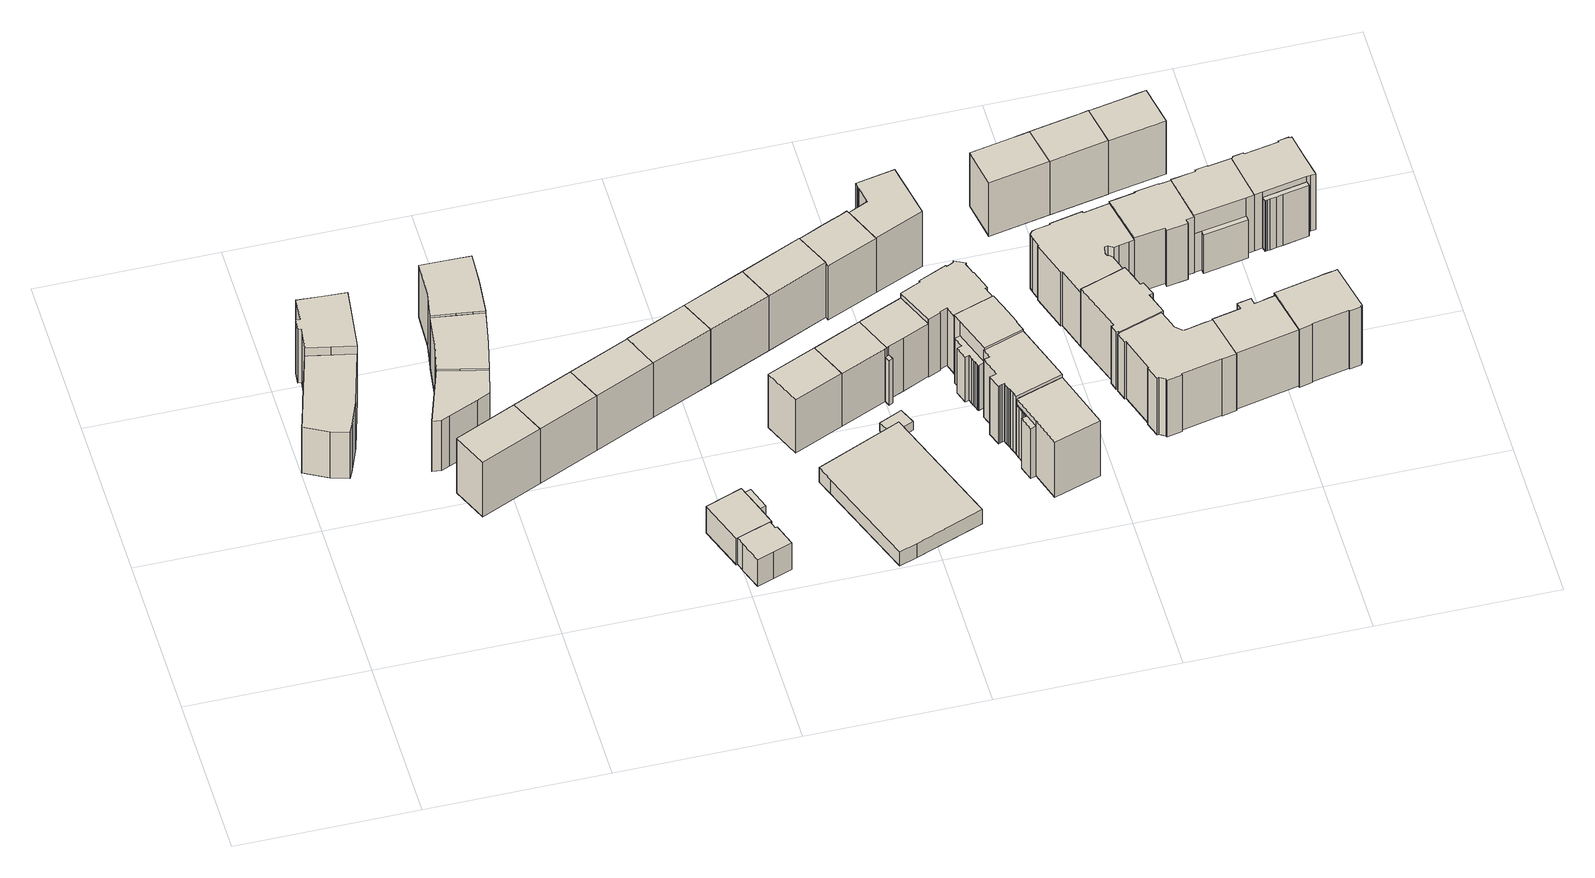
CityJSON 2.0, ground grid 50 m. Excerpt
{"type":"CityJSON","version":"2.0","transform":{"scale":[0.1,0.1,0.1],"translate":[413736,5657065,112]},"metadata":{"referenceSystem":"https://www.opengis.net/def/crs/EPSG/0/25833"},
"CityObjects":{
"building1":{"type":"Building","attributes":{"Dachtyp_tdc":"tdcFreeFormRoof","Gemeindeschluessel":14612000,"Dachneigung":0.183,"QualitaetDacherkennung":61,"Geometrietyp2DReferenz":"3000","measuredHeight":21.16,"function":"31001_9998","roofType":"5000"},"geometry":[{"type":"Solid","lod":"1","boundaries":[[[[0,1,2,3,4,5,6,7,8]],[[9,10,11,12,13,14,15,16,17]],[[8,10,9,0]],[[7,11,10,8]],[[6,12,11,7]],[[5,13,12,6]],[[4,14,13,5]],[[3,15,14,4]],[[2,16,15,3]],[[1,17,16,2]],[[0,9,17,1]]]]}]},
"building2":{"type":"Building","attributes":{"Dachtyp_tdc":"tdcGableRoof","Gemeindeschluessel":14612000,"Dachneigung":38.35,"QualitaetDacherkennung":63,"Geometrietyp2DReferenz":"3000","measuredHeight":23,"function":"31001_9998","roofType":"3100"},"geometry":[{"type":"Solid","lod":"1","boundaries":[[[[18,19,20,21,22,23,24,25,26,27]],[[28,29,30,31,32,33,34,35,36,37]],[[27,29,28,18]],[[26,30,29,27]],[[25,31,30,26]],[[24,32,31,25]],[[23,33,32,24]],[[22,34,33,23]],[[21,35,34,22]],[[20,36,35,21]],[[19,37,36,20]],[[18,28,37,19]]]]}]},
"building3":{"type":"Building","attributes":{"Dachtyp_tdc":"tdcHipAndGableRoof","Gemeindeschluessel":14612000,"Dachneigung":36.38,"QualitaetDacherkennung":68,"Geometrietyp2DReferenz":"3000","measuredHeight":22.51,"function":"31001_9998","roofType":"5000"},"geometry":[{"type":"Solid","lod":"1","boundaries":[[[[38,39,40,41]],[[42,43,44,45]],[[41,43,42,38]],[[40,44,43,41]],[[39,45,44,40]],[[38,42,45,39]]]]}]},
"building4":{"type":"Building","attributes":{"Dachtyp_tdc":"tdcFreeFormRoof","Gemeindeschluessel":14612000,"Dachneigung":60.46,"QualitaetDacherkennung":36,"Geometrietyp2DReferenz":"3000","measuredHeight":22.85,"function":"31001_9998","roofType":"5000"},"geometry":[{"type":"Solid","lod":"1","boundaries":[[[[46,47,48,49,50,51,52]],[[53,54,55,56,57,58,59]],[[52,54,53,46]],[[51,55,54,52]],[[50,56,55,51]],[[49,57,56,50]],[[48,58,57,49]],[[47,59,58,48]],[[46,53,59,47]]]]}]},
"building5":{"type":"Building","attributes":{"Dachtyp_tdc":"tdcGableRoof","Gemeindeschluessel":14612000,"Dachneigung":51.24,"QualitaetDacherkennung":22,"Geometrietyp2DReferenz":"3000","measuredHeight":22.9,"function":"31001_9998","roofType":"3100"},"geometry":[{"type":"Solid","lod":"1","boundaries":[[[[60,61,62,63,64,65,66,67]],[[68,69,70,71,72,73,74,75]],[[67,69,68,60]],[[66,70,69,67]],[[65,71,70,66]],[[64,72,71,65]],[[63,73,72,64]],[[62,74,73,63]],[[61,75,74,62]],[[60,68,75,61]]]]}]},
"building6":{"type":"Building","attributes":{"Dachtyp_tdc":"tdcCutGableRoof","Gemeindeschluessel":14612000,"Dachneigung":39.98,"QualitaetDacherkennung":33,"Geometrietyp2DReferenz":"3000","measuredHeight":22.05,"function":"31001_9998","roofType":"9999"},"geometry":[{"type":"Solid","lod":"1","boundaries":[[[[76,77,78,79,80,81,82,83,84,85]],[[86,87,88,89,90,91,92,93,94,95]],[[85,87,86,76]],[[84,88,87,85]],[[83,89,88,84]],[[82,90,89,83]],[[81,91,90,82]],[[80,92,91,81]],[[79,93,92,80]],[[78,94,93,79]],[[77,95,94,78]],[[76,86,95,77]]]]}]},
"building7":{"type":"Building","attributes":{"Dachtyp_tdc":"tdcGableRoof","Gemeindeschluessel":14612000,"Dachneigung":36.65,"QualitaetDacherkennung":70,"Geometrietyp2DReferenz":"3000","measuredHeight":22.48,"function":"31001_9998","roofType":"3100"},"geometry":[{"type":"Solid","lod":"1","boundaries":[[[[96,97,39,38]],[[98,42,45,99]],[[38,42,98,96]],[[39,45,42,38]],[[97,99,45,39]],[[96,98,99,97]]]]}]},
"building8":{"type":"Building","attributes":{"Dachtyp_tdc":"tdcGableRoof","Gemeindeschluessel":14612000,"Dachneigung":36.61,"QualitaetDacherkennung":69,"Geometrietyp2DReferenz":"3000","measuredHeight":22.5,"function":"31001_9998","roofType":"3100"},"geometry":[{"type":"Solid","lod":"1","boundaries":[[[[97,96,100,101]],[[99,102,103,98]],[[101,102,99,97]],[[100,103,102,101]],[[96,98,103,100]],[[97,99,98,96]]]]}]},
"building9":{"type":"Building","attributes":{"Gemeindeschluessel":14612000,"Geometrietyp2DReferenz":"3000","function":"31001_9998","roofType":"9999"},"children":["building9-1","building9-2","building9-3"]},
"building9-1":{"type":"BuildingPart","attributes":{"Dachtyp_tdc":"tdcPolyFlatRoof","Dachneigung":9.93,"QualitaetDacherkennung":61,"Geometrietyp2DReferenz":"3000","measuredHeight":8.15,"roofType":"2100"},"parents":["building9"],"geometry":[{"type":"Solid","lod":"1","boundaries":[[[[104,105,106,107]],[[108,109,110,111]],[[107,109,108,104]],[[106,110,109,107]],[[105,111,110,106]],[[104,108,111,105]]]]}]},
"building9-2":{"type":"BuildingPart","attributes":{"Dachtyp_tdc":"tdcGableRoof","Dachneigung":29.14,"QualitaetDacherkennung":82,"Geometrietyp2DReferenz":"3000","measuredHeight":11.43,"roofType":"3100"},"parents":["building9"],"geometry":[{"type":"Solid","lod":"1","boundaries":[[[[112,113,114,115,116,117,118,119,120,121]],[[122,123,124,125,126,127,128,129,130,131]],[[121,123,122,112]],[[120,124,123,121]],[[119,125,124,120]],[[118,126,125,119]],[[117,127,126,118]],[[116,128,127,117]],[[115,129,128,116]],[[114,130,129,115]],[[113,131,130,114]],[[112,122,131,113]]]]}]},
"building9-3":{"type":"BuildingPart","attributes":{"Dachtyp_tdc":"tdcHipAndGableRoof","Dachneigung":29.11,"QualitaetDacherkennung":83,"Geometrietyp2DReferenz":"3000","measuredHeight":11.42,"roofType":"5000"},"parents":["building9"],"geometry":[{"type":"Solid","lod":"1","boundaries":[[[[132,133,121,119,134,135,136]],[[137,110,109,138,125,123,139]],[[136,110,137,132]],[[135,109,110,136]],[[134,138,109,135]],[[119,125,138,134]],[[121,123,125,119]],[[133,139,123,121]],[[132,137,139,133]]]]}]},
"building10":{"type":"Building","attributes":{"Dachtyp_tdc":"tdcGableRoof","Gemeindeschluessel":14612000,"Dachneigung":36.23,"QualitaetDacherkennung":69,"Geometrietyp2DReferenz":"3000","measuredHeight":22.49,"function":"31001_9998","roofType":"3100"},"geometry":[{"type":"Solid","lod":"1","boundaries":[[[[140,141,142,143]],[[102,144,145,103]],[[143,144,102,140]],[[142,145,144,143]],[[141,103,145,142]],[[140,102,103,141]]]]}]},
"building11":{"type":"Building","attributes":{"Dachtyp_tdc":"tdcGableRoof","Gemeindeschluessel":14612000,"Dachneigung":36.35,"QualitaetDacherkennung":70,"Geometrietyp2DReferenz":"3000","measuredHeight":22.48,"function":"31001_9998","roofType":"3100"},"geometry":[{"type":"Solid","lod":"1","boundaries":[[[[146,147,143,142]],[[148,145,144,149]],[[142,145,148,146]],[[143,144,145,142]],[[147,149,144,143]],[[146,148,149,147]]]]}]},
"building12":{"type":"Building","attributes":{"Dachtyp_tdc":"tdcGableRoof","Gemeindeschluessel":14612000,"Dachneigung":47.7,"QualitaetDacherkennung":71,"Geometrietyp2DReferenz":"3000","measuredHeight":22.95,"function":"31001_9998","roofType":"3100"},"geometry":[{"type":"Solid","lod":"1","boundaries":[[[[150,151,152,153]],[[154,155,156,157]],[[153,155,154,150]],[[152,156,155,153]],[[151,157,156,152]],[[150,154,157,151]]]]}]},
"building13":{"type":"Building","attributes":{"Dachtyp_tdc":"tdcPolyFlatRoof","Gemeindeschluessel":14612000,"Dachneigung":0,"QualitaetDacherkennung":32,"Geometrietyp2DReferenz":"3000","measuredHeight":5.33,"function":"31001_2000","roofType":"1000"},"geometry":[{"type":"Solid","lod":"1","boundaries":[[[[158,159,160,161,162,163,164,165]],[[166,167,168,169,170,171,172,173]],[[165,167,166,158]],[[164,168,167,165]],[[163,169,168,164]],[[162,170,169,163]],[[161,171,170,162]],[[160,172,171,161]],[[159,173,172,160]],[[158,166,173,159]]]]}]},
"building14":{"type":"Building","attributes":{"Dachtyp_tdc":"tdcGableRoof","Gemeindeschluessel":14612000,"Dachneigung":36.42,"QualitaetDacherkennung":70,"Geometrietyp2DReferenz":"3000","measuredHeight":22.48,"function":"31001_9998","roofType":"3100"},"geometry":[{"type":"Solid","lod":"1","boundaries":[[[[147,146,174,175]],[[149,176,177,148]],[[175,176,149,147]],[[174,177,176,175]],[[146,148,177,174]],[[147,149,148,146]]]]}]},
"building15":{"type":"Building","attributes":{"Dachtyp_tdc":"tdcGableRoof","Gemeindeschluessel":14612000,"Dachneigung":47.71,"QualitaetDacherkennung":71,"Geometrietyp2DReferenz":"3000","measuredHeight":22.95,"function":"31001_9998","roofType":"3100"},"geometry":[{"type":"Solid","lod":"1","boundaries":[[[[178,179,180,181,182]],[[183,184,185,156,155]],[[182,184,183,178]],[[181,185,184,182]],[[180,156,185,181]],[[179,155,156,180]],[[178,183,155,179]]]]}]},
"building16":{"type":"Building","attributes":{"Dachtyp_tdc":"tdcPolyFlatRoof","Gemeindeschluessel":14612000,"Dachneigung":0,"QualitaetDacherkennung":60,"Geometrietyp2DReferenz":"3000","measuredHeight":3.17,"function":"31001_9998","roofType":"1000"},"geometry":[{"type":"Solid","lod":"1","boundaries":[[[[186,187,188,189,190,191]],[[192,193,194,195,196,197]],[[191,193,192,186]],[[190,194,193,191]],[[189,195,194,190]],[[188,196,195,189]],[[187,197,196,188]],[[186,192,197,187]]]]}]},
"building17":{"type":"Building","attributes":{"Dachtyp_tdc":"tdcPolyFlatRoof","Gemeindeschluessel":14612000,"Dachneigung":26.58,"QualitaetDacherkennung":45,"Geometrietyp2DReferenz":"3000","measuredHeight":16.98,"function":"31001_9998","roofType":"2100"},"geometry":[{"type":"Solid","lod":"1","boundaries":[[[[198,199,200,201,202]],[[185,184,203,204,205]],[[202,184,185,198]],[[201,203,184,202]],[[200,204,203,201]],[[199,205,204,200]],[[198,185,205,199]]]]}]},
"building18":{"type":"Building","attributes":{"Dachtyp_tdc":"tdcGableRoof","Gemeindeschluessel":14612000,"Dachneigung":47.47,"QualitaetDacherkennung":70,"Geometrietyp2DReferenz":"3000","measuredHeight":22.99,"function":"31001_9998","roofType":"3100"},"geometry":[{"type":"Solid","lod":"1","boundaries":[[[[206,207,208,209,210,178,182,211]],[[212,203,184,183,213,214,215,216]],[[211,203,212,206]],[[182,184,203,211]],[[178,183,184,182]],[[210,213,183,178]],[[209,214,213,210]],[[208,215,214,209]],[[207,216,215,208]],[[206,212,216,207]]]]}]},
"building19":{"type":"Building","attributes":{"Dachtyp_tdc":"tdcGableRoof","Gemeindeschluessel":14612000,"Dachneigung":37.34,"QualitaetDacherkennung":60,"Geometrietyp2DReferenz":"3000","measuredHeight":22.45,"function":"31001_9998","roofType":"3100"},"geometry":[{"type":"Solid","lod":"1","boundaries":[[[[217,218,219,220,221,222,223,224,225,226,227]],[[228,229,230,231,232,233,234,235,236,237,238]],[[227,229,228,217]],[[226,230,229,227]],[[225,231,230,226]],[[224,232,231,225]],[[223,233,232,224]],[[222,234,233,223]],[[221,235,234,222]],[[220,236,235,221]],[[219,237,236,220]],[[218,238,237,219]],[[217,228,238,218]]]]}]},
"building20":{"type":"Building","attributes":{"Dachtyp_tdc":"tdcFreeFormRoof","Gemeindeschluessel":14612000,"Dachneigung":41.25,"QualitaetDacherkennung":38,"Geometrietyp2DReferenz":"3000","measuredHeight":24.06,"function":"31001_9998","roofType":"5000"},"geometry":[{"type":"Solid","lod":"1","boundaries":[[[[239,240,241,242,243,244,245,246,247,248,249,250,251,252,253,254,255,256,257,258]],[[215,259,260,261,262,263,264,265,266,267,268,269,270,271,272,273,274,275,276,216]],[[258,259,215,239]],[[257,260,259,258]],[[256,261,260,257]],[[255,262,261,256]],[[254,263,262,255]],[[253,264,263,254]],[[252,265,264,253]],[[251,266,265,252]],[[250,267,266,251]],[[249,268,267,250]],[[248,269,268,249]],[[247,270,269,248]],[[246,271,270,247]],[[245,272,271,246]],[[244,273,272,245]],[[243,274,273,244]],[[242,275,274,243]],[[241,276,275,242]],[[240,216,276,241]],[[239,215,216,240]]]]}]},
"building21":{"type":"Building","attributes":{"Dachtyp_tdc":"tdcFreeFormRoof","Gemeindeschluessel":14612000,"Dachneigung":33.72,"QualitaetDacherkennung":31,"Geometrietyp2DReferenz":"3000","measuredHeight":22.35,"function":"31001_9998","roofType":"5000"},"geometry":[{"type":"Solid","lod":"1","boundaries":[[[[277,278,279,280,281,282,283,284,285,286,287]],[[288,289,290,291,292,293,294,295,237,235,296]],[[287,289,288,277]],[[286,290,289,287]],[[285,291,290,286]],[[284,292,291,285]],[[283,293,292,284]],[[282,294,293,283]],[[281,295,294,282]],[[280,237,295,281]],[[279,235,237,280]],[[278,296,235,279]],[[277,288,296,278]]]]}]},
"building22":{"type":"Building","attributes":{"Gemeindeschluessel":14612000,"Geometrietyp2DReferenz":"3000","function":"31001_9998","roofType":"9999"},"children":["building22-1","building22-2"]},
"building22-1":{"type":"BuildingPart","attributes":{"Dachtyp_tdc":"tdcPolyFlatRoof","Dachneigung":0,"QualitaetDacherkennung":73,"Geometrietyp2DReferenz":"3000","measuredHeight":22.1,"roofType":"1000"},"parents":["building22"],"geometry":[{"type":"Solid","lod":"1","boundaries":[[[[297,298,299,300,301,302,303,304]],[[271,305,306,307,308,309,310,272]],[[304,305,271,297]],[[303,306,305,304]],[[302,307,306,303]],[[301,308,307,302]],[[300,309,308,301]],[[299,310,309,300]],[[298,272,310,299]],[[297,271,272,298]]]]}]},
"building22-2":{"type":"BuildingPart","attributes":{"Dachtyp_tdc":"tdcFreeFormRoof","Dachneigung":74.53,"QualitaetDacherkennung":28,"Geometrietyp2DReferenz":"3000","measuredHeight":20.91,"roofType":"5000"},"parents":["building22"],"geometry":[{"type":"Solid","lod":"1","boundaries":[[[[311,312,313,314,315,316,317,318,319,320,321,322,323,324,325]],[[326,327,328,329,330,331,332,333,334,310,309,335,336,337,338]],[[325,327,326,311]],[[324,328,327,325]],[[323,329,328,324]],[[322,330,329,323]],[[321,331,330,322]],[[320,332,331,321]],[[319,333,332,320]],[[318,334,333,319]],[[317,310,334,318]],[[316,309,310,317]],[[315,335,309,316]],[[314,336,335,315]],[[313,337,336,314]],[[312,338,337,313]],[[311,326,338,312]]]]}]},
"building23":{"type":"Building","attributes":{"Gemeindeschluessel":14612000,"Geometrietyp2DReferenz":"3000","function":"31001_9998","roofType":"9999"},"children":["building23-1","building23-2"]},
"building23-1":{"type":"BuildingPart","attributes":{"Dachtyp_tdc":"tdcGableRoof","Dachneigung":35.52,"QualitaetDacherkennung":58,"Geometrietyp2DReferenz":"3000","measuredHeight":22.85,"roofType":"3100"},"parents":["building23"],"geometry":[{"type":"Solid","lod":"1","boundaries":[[[[339,340,341,342,343]],[[344,345,346,347,348]],[[343,345,344,339]],[[342,346,345,343]],[[341,347,346,342]],[[340,348,347,341]],[[339,344,348,340]]]]}]},
"building23-2":{"type":"BuildingPart","attributes":{"Dachtyp_tdc":"tdcPolyFlatRoof","Dachneigung":28.85,"QualitaetDacherkennung":27,"Geometrietyp2DReferenz":"3000","measuredHeight":19.14,"roofType":"2100"},"parents":["building23"],"geometry":[{"type":"Solid","lod":"1","boundaries":[[[[349,350,351,352,353,354,355,356,357,358,359]],[[346,360,361,362,363,364,365,366,367,368,347]],[[359,360,346,349]],[[358,361,360,359]],[[357,362,361,358]],[[356,363,362,357]],[[355,364,363,356]],[[354,365,364,355]],[[353,366,365,354]],[[352,367,366,353]],[[351,368,367,352]],[[350,347,368,351]],[[349,346,347,350]]]]}]},
"building24":{"type":"Building","attributes":{"Dachtyp_tdc":"tdcFreeFormRoof","Gemeindeschluessel":14612000,"Dachneigung":35.88,"QualitaetDacherkennung":53,"Geometrietyp2DReferenz":"3000","measuredHeight":23.95,"function":"31001_9998","roofType":"5000"},"geometry":[{"type":"Solid","lod":"1","boundaries":[[[[369,370,371,372,373,374,375,376,377,378,379,380,381,382,383,384,385,386]],[[387,388,389,390,391,392,393,394,395,396,397,398,399,400,401,402,403,404]],[[386,388,387,369]],[[385,389,388,386]],[[384,390,389,385]],[[383,391,390,384]],[[382,392,391,383]],[[381,393,392,382]],[[380,394,393,381]],[[379,395,394,380]],[[378,396,395,379]],[[377,397,396,378]],[[376,398,397,377]],[[375,399,398,376]],[[374,400,399,375]],[[373,401,400,374]],[[372,402,401,373]],[[371,403,402,372]],[[370,404,403,371]],[[369,387,404,370]]]]}]},
"building25":{"type":"Building","attributes":{"Dachtyp_tdc":"tdcGableRoof","Gemeindeschluessel":14612000,"Dachneigung":30.96,"QualitaetDacherkennung":69,"Geometrietyp2DReferenz":"3000","measuredHeight":23.54,"function":"31001_9998","roofType":"3100"},"geometry":[{"type":"Solid","lod":"1","boundaries":[[[[405,406,407,408,409,410,411,412,413,414,415,416,417,418,419,420,421]],[[422,423,424,425,426,427,428,429,430,431,432,433,434,435,436,437,438]],[[421,423,422,405]],[[420,424,423,421]],[[419,425,424,420]],[[418,426,425,419]],[[417,427,426,418]],[[416,428,427,417]],[[415,429,428,416]],[[414,430,429,415]],[[413,431,430,414]],[[412,432,431,413]],[[411,433,432,412]],[[410,434,433,411]],[[409,435,434,410]],[[408,436,435,409]],[[407,437,436,408]],[[406,438,437,407]],[[405,422,438,406]]]]}]},
"building26":{"type":"Building","attributes":{"Dachtyp_tdc":"tdcFreeFormRoof","Gemeindeschluessel":14612000,"Dachneigung":0.366,"QualitaetDacherkennung":38,"Geometrietyp2DReferenz":"3000","measuredHeight":21.88,"function":"31001_9998","roofType":"5000"},"geometry":[{"type":"Solid","lod":"1","boundaries":[[[[439,440,441,442,443,444,445,446,447,448,449,450,451,452,453,454,455,456,457,458,459,460,461,462,463]],[[464,465,466,467,468,469,470,471,472,473,474,475,476,477,478,437,435,479,480,481,482,483,484,485,486]],[[463,465,464,439]],[[462,466,465,463]],[[461,467,466,462]],[[460,468,467,461]],[[459,469,468,460]],[[458,470,469,459]],[[457,471,470,458]],[[456,472,471,457]],[[455,473,472,456]],[[454,474,473,455]],[[453,475,474,454]],[[452,476,475,453]],[[451,477,476,452]],[[450,478,477,451]],[[449,437,478,450]],[[448,435,437,449]],[[447,479,435,448]],[[446,480,479,447]],[[445,481,480,446]],[[444,482,481,445]],[[443,483,482,444]],[[442,484,483,443]],[[441,485,484,442]],[[440,486,485,441]],[[439,464,486,440]]]]}]},
"building27":{"type":"Building","attributes":{"Dachtyp_tdc":"tdcFreeFormRoof","Gemeindeschluessel":14612000,"Dachneigung":36.61,"QualitaetDacherkennung":67,"Geometrietyp2DReferenz":"3000","measuredHeight":22.09,"function":"31001_9998","roofType":"5000"},"geometry":[{"type":"Solid","lod":"1","boundaries":[[[[487,488,489,490,491,492]],[[493,494,495,496,497,498]],[[492,494,493,487]],[[491,495,494,492]],[[490,496,495,491]],[[489,497,496,490]],[[488,498,497,489]],[[487,493,498,488]]]]}]},
"building28":{"type":"Building","attributes":{"Dachtyp_tdc":"tdcFreeFormRoof","Gemeindeschluessel":14612000,"Dachneigung":29.34,"QualitaetDacherkennung":10,"Geometrietyp2DReferenz":"3000","measuredHeight":23.38,"function":"31001_9998","roofType":"5000"},"geometry":[{"type":"Solid","lod":"1","boundaries":[[[[499,500,501,502,503,504,505,506,507,508,509,510,511,512,513,514,515,516,517,518,519,520,521,522,523]],[[524,525,526,527,528,529,530,531,532,533,534,535,536,537,538,539,540,541,542,543,544,545,546,547,548]],[[523,525,524,499]],[[522,526,525,523]],[[521,527,526,522]],[[520,528,527,521]],[[519,529,528,520]],[[518,530,529,519]],[[517,531,530,518]],[[516,532,531,517]],[[515,533,532,516]],[[514,534,533,515]],[[513,535,534,514]],[[512,536,535,513]],[[511,537,536,512]],[[510,538,537,511]],[[509,539,538,510]],[[508,540,539,509]],[[507,541,540,508]],[[506,542,541,507]],[[505,543,542,506]],[[504,544,543,505]],[[503,545,544,504]],[[502,546,545,503]],[[501,547,546,502]],[[500,548,547,501]],[[499,524,548,500]]]]}]},
"building29":{"type":"Building","attributes":{"Dachtyp_tdc":"tdcFreeFormRoof","Gemeindeschluessel":14612000,"Dachneigung":36.18,"QualitaetDacherkennung":73,"Geometrietyp2DReferenz":"3000","measuredHeight":22.05,"function":"31001_9998","roofType":"5000"},"geometry":[{"type":"Solid","lod":"1","boundaries":[[[[549,550,551,552,553,554]],[[497,555,556,557,558,498]],[[554,555,497,549]],[[553,556,555,554]],[[552,557,556,553]],[[551,558,557,552]],[[550,498,558,551]],[[549,497,498,550]]]]}]},
"building30":{"type":"Building","attributes":{"Dachtyp_tdc":"tdcFreeFormRoof","Gemeindeschluessel":14612000,"Dachneigung":29.76,"QualitaetDacherkennung":54,"Geometrietyp2DReferenz":"3000","measuredHeight":23.12,"function":"31001_9998","roofType":"5000"},"geometry":[{"type":"Solid","lod":"1","boundaries":[[[[559,560,561,562,563,564,565,566,567,568,569,570]],[[571,572,573,574,575,576,577,578,579,580,581,582]],[[570,572,571,559]],[[569,573,572,570]],[[568,574,573,569]],[[567,575,574,568]],[[566,576,575,567]],[[565,577,576,566]],[[564,578,577,565]],[[563,579,578,564]],[[562,580,579,563]],[[561,581,580,562]],[[560,582,581,561]],[[559,571,582,560]]]]}]},
"building31":{"type":"Building","attributes":{"Dachtyp_tdc":"tdcFreeFormRoof","Gemeindeschluessel":14612000,"Dachneigung":30.65,"QualitaetDacherkennung":62,"Geometrietyp2DReferenz":"3000","measuredHeight":23.55,"function":"31001_9998","roofType":"5000"},"geometry":[{"type":"Solid","lod":"1","boundaries":[[[[583,584,585,586,587,588,589,590,591,592,593,594]],[[595,596,597,598,599,600,601,602,603,604,605,606]],[[594,596,595,583]],[[593,597,596,594]],[[592,598,597,593]],[[591,599,598,592]],[[590,600,599,591]],[[589,601,600,590]],[[588,602,601,589]],[[587,603,602,588]],[[586,604,603,587]],[[585,605,604,586]],[[584,606,605,585]],[[583,595,606,584]]]]}]},
"building32":{"type":"Building","attributes":{"Dachtyp_tdc":"tdcFreeFormRoof","Gemeindeschluessel":14612000,"Dachneigung":36.78,"QualitaetDacherkennung":70,"Geometrietyp2DReferenz":"3000","measuredHeight":22.02,"function":"31001_9998","roofType":"5000"},"geometry":[{"type":"Solid","lod":"1","boundaries":[[[[607,608,609,610,611,612]],[[613,614,615,616,617,618]],[[612,614,613,607]],[[611,615,614,612]],[[610,616,615,611]],[[609,617,616,610]],[[608,618,617,609]],[[607,613,618,608]]]]}]},
"building33":{"type":"Building","attributes":{"Gemeindeschluessel":14612000,"Geometrietyp2DReferenz":"3000","function":"31001_9998","roofType":"9999"},"children":["building33-1","building33-2"]},
"building33-1":{"type":"BuildingPart","attributes":{"Dachtyp_tdc":"tdcGableRoof","Dachneigung":30.8,"QualitaetDacherkennung":63,"Geometrietyp2DReferenz":"3000","measuredHeight":23.12,"roofType":"3100"},"parents":["building33"],"geometry":[{"type":"Solid","lod":"1","boundaries":[[[[619,620,621,622,623,624,625,626,627,628,629]],[[630,631,632,633,634,635,636,637,638,639,640]],[[629,631,630,619]],[[628,632,631,629]],[[627,633,632,628]],[[626,634,633,627]],[[625,635,634,626]],[[624,636,635,625]],[[623,637,636,624]],[[622,638,637,623]],[[621,639,638,622]],[[620,640,639,621]],[[619,630,640,620]]]]}]},
"building33-2":{"type":"BuildingPart","attributes":{"Dachtyp_tdc":"tdcFreeFormRoof","Dachneigung":75.36,"QualitaetDacherkennung":18,"Geometrietyp2DReferenz":"3000","measuredHeight":19.58,"roofType":"5000"},"parents":["building33"],"geometry":[{"type":"Solid","lod":"1","boundaries":[[[[641,642,643,644,645,646,647,648]],[[649,650,651,652,637,653,636,654]],[[648,650,649,641]],[[647,651,650,648]],[[646,652,651,647]],[[645,637,652,646]],[[644,653,637,645]],[[643,636,653,644]],[[642,654,636,643]],[[641,649,654,642]]]]}]},
"building34":{"type":"Building","attributes":{"Gemeindeschluessel":14612000,"Geometrietyp2DReferenz":"3000","function":"31001_9998","roofType":"9999"},"children":["building34-1","building34-2"]},
"building34-1":{"type":"BuildingPart","attributes":{"Dachtyp_tdc":"tdcPolyFlatRoof","Dachneigung":0,"QualitaetDacherkennung":60,"Geometrietyp2DReferenz":"3000","measuredHeight":21.71,"roofType":"1000"},"parents":["building34"],"geometry":[{"type":"Solid","lod":"1","boundaries":[[[[655,656,657,658,659,660,661,662,663,664,665,666,667,668,669,670,671,672]],[[673,674,675,676,677,678,679,680,681,682,683,684,685,686,687,688,689,690]],[[671,674,673,672]],[[670,675,674,671]],[[669,676,675,670]],[[668,677,676,669]],[[667,678,677,668]],[[666,679,678,667]],[[665,680,679,666]],[[664,681,680,665]],[[663,682,681,664]],[[662,683,682,663]],[[661,684,683,662]],[[660,685,684,661]],[[659,686,685,660]],[[658,687,686,659]],[[657,688,687,658]],[[656,689,688,657]],[[655,690,689,656]],[[672,673,690,655]]]]}]},
"building34-2":{"type":"BuildingPart","attributes":{"Dachtyp_tdc":"tdcPolyFlatRoof","Dachneigung":5.42,"QualitaetDacherkennung":24,"Geometrietyp2DReferenz":"3000","measuredHeight":19.53,"roofType":"2100"},"parents":["building34"],"geometry":[{"type":"Solid","lod":"1","boundaries":[[[[691,692,693,694,695,696]],[[697,698,699,700,673,690]],[[696,698,697,691]],[[695,699,698,696]],[[694,700,699,695]],[[693,673,700,694]],[[692,690,673,693]],[[691,697,690,692]]]]}]},
"building35":{"type":"Building","attributes":{"Gemeindeschluessel":14612000,"Geometrietyp2DReferenz":"3000","function":"31001_9998","roofType":"9999"},"children":["building35-1","building35-2"]},
"building35-1":{"type":"BuildingPart","attributes":{"Dachtyp_tdc":"tdcPolyFlatRoof","Dachneigung":48.31,"QualitaetDacherkennung":21,"Geometrietyp2DReferenz":"3000","measuredHeight":19.68,"roofType":"2100"},"parents":["building35"],"geometry":[{"type":"Solid","lod":"1","boundaries":[[[[701,702,703,704,705,706,707,708,709]],[[710,711,712,713,714,715,716,717,718]],[[709,711,710,701]],[[708,712,711,709]],[[707,713,712,708]],[[706,714,713,707]],[[705,715,714,706]],[[704,716,715,705]],[[703,717,716,704]],[[702,718,717,703]],[[701,710,718,702]]]]}]},
"building35-2":{"type":"BuildingPart","attributes":{"Dachtyp_tdc":"tdcGableRoof","Dachneigung":28.73,"QualitaetDacherkennung":65,"Geometrietyp2DReferenz":"3000","measuredHeight":23.11,"roofType":"3100"},"parents":["building35"],"geometry":[{"type":"Solid","lod":"1","boundaries":[[[[719,720,627,721,625,722,723,724,725,726,727,728,729,730,731,732,733,734]],[[735,736,737,738,739,740,741,742,743,744,745,746,711,710,747,748,749,750]],[[734,736,735,719]],[[733,737,736,734]],[[732,738,737,733]],[[731,739,738,732]],[[730,740,739,731]],[[729,741,740,730]],[[728,742,741,729]],[[727,743,742,728]],[[726,744,743,727]],[[725,745,744,726]],[[724,746,745,725]],[[723,711,746,724]],[[722,710,711,723]],[[625,747,710,722]],[[721,748,747,625]],[[627,749,748,721]],[[720,750,749,627]],[[719,735,750,720]]]]}]}
},
"vertices":[
[128,685,176],[156,753,176],[203,916,176],[71,943,176],[41,841,176],[6,721,176],[2,707,176],[67,672,176],[116,657,176],[128,685,4],[116,657,4],[67,672,4],[2,707,4],[6,721,4],[41,841,4],[71,943,4],[203,916,4],[156,753,4],
[70,1009,206],[81,1007,206],[71,943,206],[138,929,206],[203,916,206],[226,1101,206],[160,1105,206],[92,1109,206],[85,1041,206],[74,1043,206],[70,1009,7],[74,1043,7],[85,1041,7],[92,1109,7],[160,1105,7],[226,1101,7],[203,916,7],[138,929,7],[71,943,7],[81,1007,7],
[577,514,211],[534,612,211],[364,537,211],[407,439,211],[577,514,7],[407,439,7],[364,537,7],[534,612,7],
[452,668,192],[490,684,192],[509,761,192],[378,795,192],[322,626,192],[347,623,192],[371,633,192],[452,668,5],[371,633,5],[347,623,5],[322,626,5],[378,795,5],[509,761,5],[490,684,5],
[509,761,198],[529,846,198],[549,951,198],[473,961,198],[409,970,198],[395,875,198],[378,795,198],[437,779,198],[509,761,9],[437,779,9],[378,795,9],[395,875,9],[409,970,9],[473,961,9],[549,951,9],[529,846,9],
[409,970,205],[475,961,205],[518,955,205],[549,951,205],[559,1054,205],[564,1144,205],[533,1145,205],[491,1146,205],[425,1147,205],[421,1043,205],[409,970,12],[421,1043,12],[425,1147,12],[491,1146,12],[533,1145,12],[564,1144,12],[559,1054,12],[549,951,12],[518,955,12],[475,961,12],
[745,588,211],[702,686,211],[745,588,7],[702,686,7],
[914,662,211],[871,760,211],[871,760,7],[914,662,7],
[1095,226,82],[1072,291,82],[1045,282,82],[1068,217,82],[1095,226,3],[1068,217,3],[1045,282,3],[1072,291,3],
[1001,95,102],[999,95,102],[1022,31,102],[1069,48,102],[1121,66,102],[1099,130,102],[1094,128,102],[1086,151,102],[1039,135,102],[992,119,102],[1001,95,3],[992,119,3],[1039,135,3],[1086,151,3],[1094,128,3],[1099,130,3],[1121,66,3],[1069,48,3],[1022,31,3],[999,95,3],
[943,245,102],[989,118,102],[1090,152,102],[1068,217,102],[1045,282,102],[943,245,3],[1090,152,3],[989,118,3],
[871,760,212],[914,662,212],[1084,737,212],[1040,835,212],[1040,835,7],[1084,737,7],
[1256,812,212],[1213,910,212],[1256,812,7],[1213,910,7],
[1187,555,205],[1232,451,205],[1369,510,205],[1324,614,205],[1187,555,7],[1324,614,7],[1369,510,7],[1232,451,7],
[1265,342,57],[1283,294,57],[1389,7,57],[1439,25,57],[1629,96,57],[1504,437,57],[1501,444,57],[1476,433,57],[1265,342,4],[1476,433,4],[1501,444,4],[1504,437,4],[1629,96,4],[1439,25,4],[1389,7,4],[1283,294,4],
[1426,887,212],[1382,985,212],[1382,985,7],[1426,887,7],
[1458,673,204],[1324,614,204],[1369,510,204],[1498,566,204],[1503,568,204],[1458,673,7],[1503,568,7],[1498,566,7],
[1501,444,37],[1504,437,37],[1542,454,37],[1522,499,37],[1459,471,37],[1476,433,37],[1501,444,6],[1476,433,6],[1459,471,6],[1522,499,6],[1542,454,6],[1504,437,6],
[1498,566,173],[1504,551,173],[1515,556,173],[1509,571,173],[1503,568,173],[1509,571,7],[1515,556,7],[1504,551,7],
[1551,589,204],[1626,622,204],[1581,726,204],[1506,694,204],[1463,675,204],[1509,571,204],[1551,589,7],[1463,675,7],[1506,694,7],[1581,726,7],[1626,622,7],
[1426,887,210],[1430,876,210],[1572,936,210],[1548,992,210],[1528,1039,210],[1524,1047,210],[1502,1037,210],[1480,1028,210],[1450,1015,210],[1382,985,210],[1406,931,210],[1426,887,8],[1406,931,8],[1382,985,8],[1450,1015,8],[1480,1028,8],[1502,1037,8],[1524,1047,8],[1528,1039,8],[1548,992,8],[1572,936,8],[1430,876,8],
[1581,726,222],[1626,622,222],[1627,620,222],[1661,635,222],[1660,638,222],[1682,647,222],[1692,614,222],[1805,652,222],[1793,687,222],[1799,689,222],[1779,748,222],[1777,748,222],[1766,780,222],[1769,786,222],[1739,801,222],[1737,795,222],[1717,786,222],[1716,790,222],[1637,756,222],[1639,752,222],[1639,752,7],[1637,756,7],[1716,790,7],[1717,786,7],[1737,795,7],[1739,801,7],[1769,786,7],[1766,780,7],[1777,748,7],[1779,748,7],[1799,689,7],[1793,687,7],[1805,652,7],[1692,614,7],[1682,647,7],[1660,638,7],[1661,635,7],[1627,620,7],
[1580,1074,213],[1582,1063,213],[1528,1039,213],[1572,936,213],[1708,994,213],[1677,1153,213],[1569,1132,213],[1571,1124,213],[1572,1119,213],[1572,1114,213],[1573,1110,213],[1580,1074,8],[1573,1110,8],[1572,1114,8],[1572,1119,8],[1571,1124,8],[1569,1132,8],[1677,1153,8],[1708,994,8],[1582,1063,8],
[1805,652,228],[1692,614,228],[1701,588,228],[1738,482,228],[1848,520,228],[1838,550,228],[1840,551,228],[1819,612,228],[1819,612,7],[1840,551,7],[1838,550,7],[1848,520,7],[1738,482,7],[1701,588,7],
[1716,483,174],[1717,482,174],[1719,475,174],[1721,476,174],[1734,481,174],[1738,482,174],[1701,588,174],[1685,583,174],[1695,553,174],[1682,548,174],[1694,512,174],[1705,516,174],[1709,504,174],[1712,495,174],[1714,490,174],[1716,483,7],[1714,490,7],[1712,495,7],[1709,504,7],[1705,516,7],[1694,512,7],[1682,548,7],[1695,553,7],[1685,583,7],[1734,481,7],[1721,476,7],[1719,475,7],[1717,482,7],
[1961,177,212],[1906,348,212],[1775,305,212],[1803,219,212],[1830,134,212],[1961,177,7],[1830,134,7],[1803,219,7],[1775,305,7],[1906,348,7],
[1803,219,193],[1775,305,193],[1773,304,193],[1777,290,193],[1782,276,193],[1784,270,193],[1786,262,193],[1787,258,193],[1780,256,193],[1774,254,193],[1787,213,193],[1787,213,7],[1774,254,7],[1780,256,7],[1787,258,7],[1786,262,7],[1784,270,7],[1782,276,7],[1777,290,7],[1773,304,7],
[1745,393,223],[1726,387,223],[1739,349,223],[1743,351,223],[1750,353,223],[1756,355,223],[1757,350,223],[1760,342,223],[1762,336,223],[1764,331,223],[1765,327,223],[1769,317,223],[1773,304,223],[1906,348,223],[1848,520,223],[1734,481,223],[1743,454,223],[1726,449,223],[1745,393,8],[1726,449,8],[1743,454,8],[1734,481,8],[1848,520,8],[1906,348,8],[1773,304,8],[1769,317,8],[1765,327,8],[1764,331,8],[1762,336,8],[1760,342,8],[1757,350,8],[1756,355,8],[1750,353,8],[1743,351,8],[1739,349,8],[1726,387,8],
[2173,615,221],[2165,640,221],[2155,668,221],[2091,646,221],[2027,624,221],[2076,482,221],[2070,480,221],[2077,457,221],[2082,458,221],[2082,454,221],[2148,476,221],[2205,495,221],[2211,497,221],[2190,560,221],[2201,563,221],[2187,605,221],[2178,602,221],[2173,615,7],[2178,602,7],[2187,605,7],[2201,563,7],[2190,560,7],[2211,497,7],[2205,495,7],[2148,476,7],[2082,454,7],[2082,458,7],[2077,457,7],[2070,480,7],[2076,482,7],[2027,624,7],[2091,646,7],[2155,668,7],[2165,640,7],
[2012,872,209],[1972,865,209],[1962,861,209],[1955,852,209],[1957,838,209],[1966,809,209],[1963,808,209],[1996,706,209],[2000,707,209],[2027,624,209],[2155,668,209],[2137,722,209],[2129,730,209],[2124,729,209],[2121,740,209],[2125,761,209],[2135,762,209],[2149,753,209],[2163,756,209],[2191,762,209],[2205,765,209],[2176,904,209],[2103,889,209],[2102,894,209],[2012,875,209],[2012,872,7],[2012,875,7],[2102,894,7],[2103,889,7],[2176,904,7],[2205,765,7],[2191,762,7],[2163,756,7],[2149,753,7],[2135,762,7],[2125,761,7],[2121,740,7],[2124,729,7],[2129,730,7],[2137,722,7],[2000,707,7],[1996,706,7],[1963,808,7],[1966,809,7],[1957,838,7],[1955,852,7],[1962,861,7],[1972,865,7],
[1899,1053,206],[2067,1086,206],[2045,1199,206],[2014,1193,206],[1996,1190,206],[1878,1167,206],[1899,1053,7],[1878,1167,7],[1996,1190,7],[2014,1193,7],[2045,1199,7],[2067,1086,7],
[2123,318,220],[2137,276,220],[2141,278,220],[2157,268,220],[2159,263,220],[2201,272,220],[2200,276,220],[2313,300,220],[2314,299,220],[2353,307,220],[2352,310,220],[2325,437,220],[2298,432,220],[2285,429,220],[2259,423,220],[2243,420,220],[2224,438,220],[2213,471,220],[2205,495,220],[2082,454,220],[2084,452,220],[2079,450,220],[2089,419,220],[2093,420,220],[2126,319,220],[2123,318,8],[2126,319,8],[2093,420,8],[2089,419,8],[2079,450,8],[2084,452,8],[2082,454,8],[2205,495,8],[2213,471,8],[2224,438,8],[2243,420,8],[2259,423,8],[2285,429,8],[2298,432,8],[2325,437,8],[2352,310,8],[2353,307,8],[2314,299,8],[2313,300,8],[2200,276,8],[2201,272,8],[2159,263,8],[2157,268,8],[2141,278,8],[2137,276,8],
[2045,1199,207],[2067,1086,207],[2229,1117,207],[2207,1231,207],[2179,1225,207],[2158,1221,207],[2158,1221,7],[2179,1225,7],[2207,1231,7],[2229,1117,7],
[2176,904,216],[2205,765,216],[2290,780,216],[2292,769,216],[2350,779,216],[2348,793,216],[2371,797,216],[2346,935,216],[2312,930,216],[2312,932,216],[2246,920,216],[2247,917,216],[2176,904,8],[2247,917,8],[2246,920,8],[2312,932,8],[2312,930,8],[2346,935,8],[2371,797,8],[2348,793,8],[2350,779,8],[2292,769,8],[2290,780,8],[2205,765,8],
[2404,458,218],[2324,441,218],[2325,437,218],[2352,310,218],[2528,348,218],[2500,479,218],[2481,475,218],[2455,469,218],[2442,466,218],[2439,479,218],[2438,485,218],[2400,477,218],[2404,458,9],[2400,477,9],[2438,485,9],[2439,479,9],[2442,466,9],[2455,469,9],[2481,475,9],[2500,479,9],[2528,348,9],[2352,310,9],[2325,437,9],[2324,441,9],
[2229,1117,206],[2389,1147,206],[2367,1262,206],[2338,1256,206],[2318,1252,206],[2207,1231,206],[2229,1117,8],[2207,1231,8],[2318,1252,8],[2338,1256,8],[2367,1262,8],[2389,1147,8],
[2414,952,219],[2414,947,219],[2346,935,219],[2358,868,219],[2370,800,219],[2515,825,219],[2537,830,219],[2525,898,219],[2513,967,219],[2447,956,219],[2447,958,219],[2414,952,9],[2447,958,9],[2447,956,9],[2513,967,9],[2525,898,9],[2537,830,9],[2515,825,9],[2370,800,9],[2358,868,9],[2346,935,9],[2414,947,9],
[2517,810,152],[2515,823,152],[2515,825,152],[2389,803,152],[2370,800,152],[2371,797,152],[2392,801,152],[2394,788,152],[2517,810,9],[2394,788,9],[2392,801,9],[2371,797,9],[2389,803,9],[2515,823,9],
[2565,498,224],[2499,484,224],[2500,479,224],[2528,348,224],[2529,345,224],[2564,353,224],[2564,355,224],[2667,377,224],[2668,374,224],[2700,380,224],[2699,384,224],[2704,385,224],[2675,522,224],[2669,520,224],[2655,517,224],[2638,514,224],[2628,512,224],[2625,511,224],[2625,511,7],[2628,512,7],[2638,514,7],[2655,517,7],[2669,520,7],[2675,522,7],[2704,385,7],[2699,384,7],[2700,380,7],[2668,374,7],[2667,377,7],[2564,355,7],[2564,353,7],[2529,345,7],[2528,348,7],[2500,479,7],[2499,484,7],[2565,498,7],
[2562,512,201],[2565,498,201],[2625,511,201],[2624,518,201],[2622,524,201],[2622,525,201],[2562,512,7],[2622,525,7],[2622,524,7],[2624,518,7],
[2561,834,199],[2564,821,199],[2566,821,199],[2571,822,199],[2578,823,199],[2596,827,199],[2613,830,199],[2685,844,199],[2683,857,199],[2561,834,10],[2683,857,10],[2685,844,10],[2613,830,10],[2596,827,10],[2578,823,10],[2571,822,10],[2566,821,10],[2564,821,10],
[2518,972,219],[2518,969,219],[2525,901,219],[2561,834,219],[2683,857,219],[2694,859,219],[2707,861,219],[2705,869,219],[2693,932,219],[2681,999,219],[2674,998,219],[2673,1001,219],[2644,996,219],[2645,992,219],[2549,974,219],[2548,978,219],[2518,972,10],[2548,978,10],[2549,974,10],[2645,992,10],[2644,996,10],[2673,1001,10],[2674,998,10],[2681,999,10],[2693,932,10],[2705,869,10],[2707,861,10],[2694,859,10],[2537,830,10],[2525,901,10],[2513,967,10],[2518,969,10]
]}
